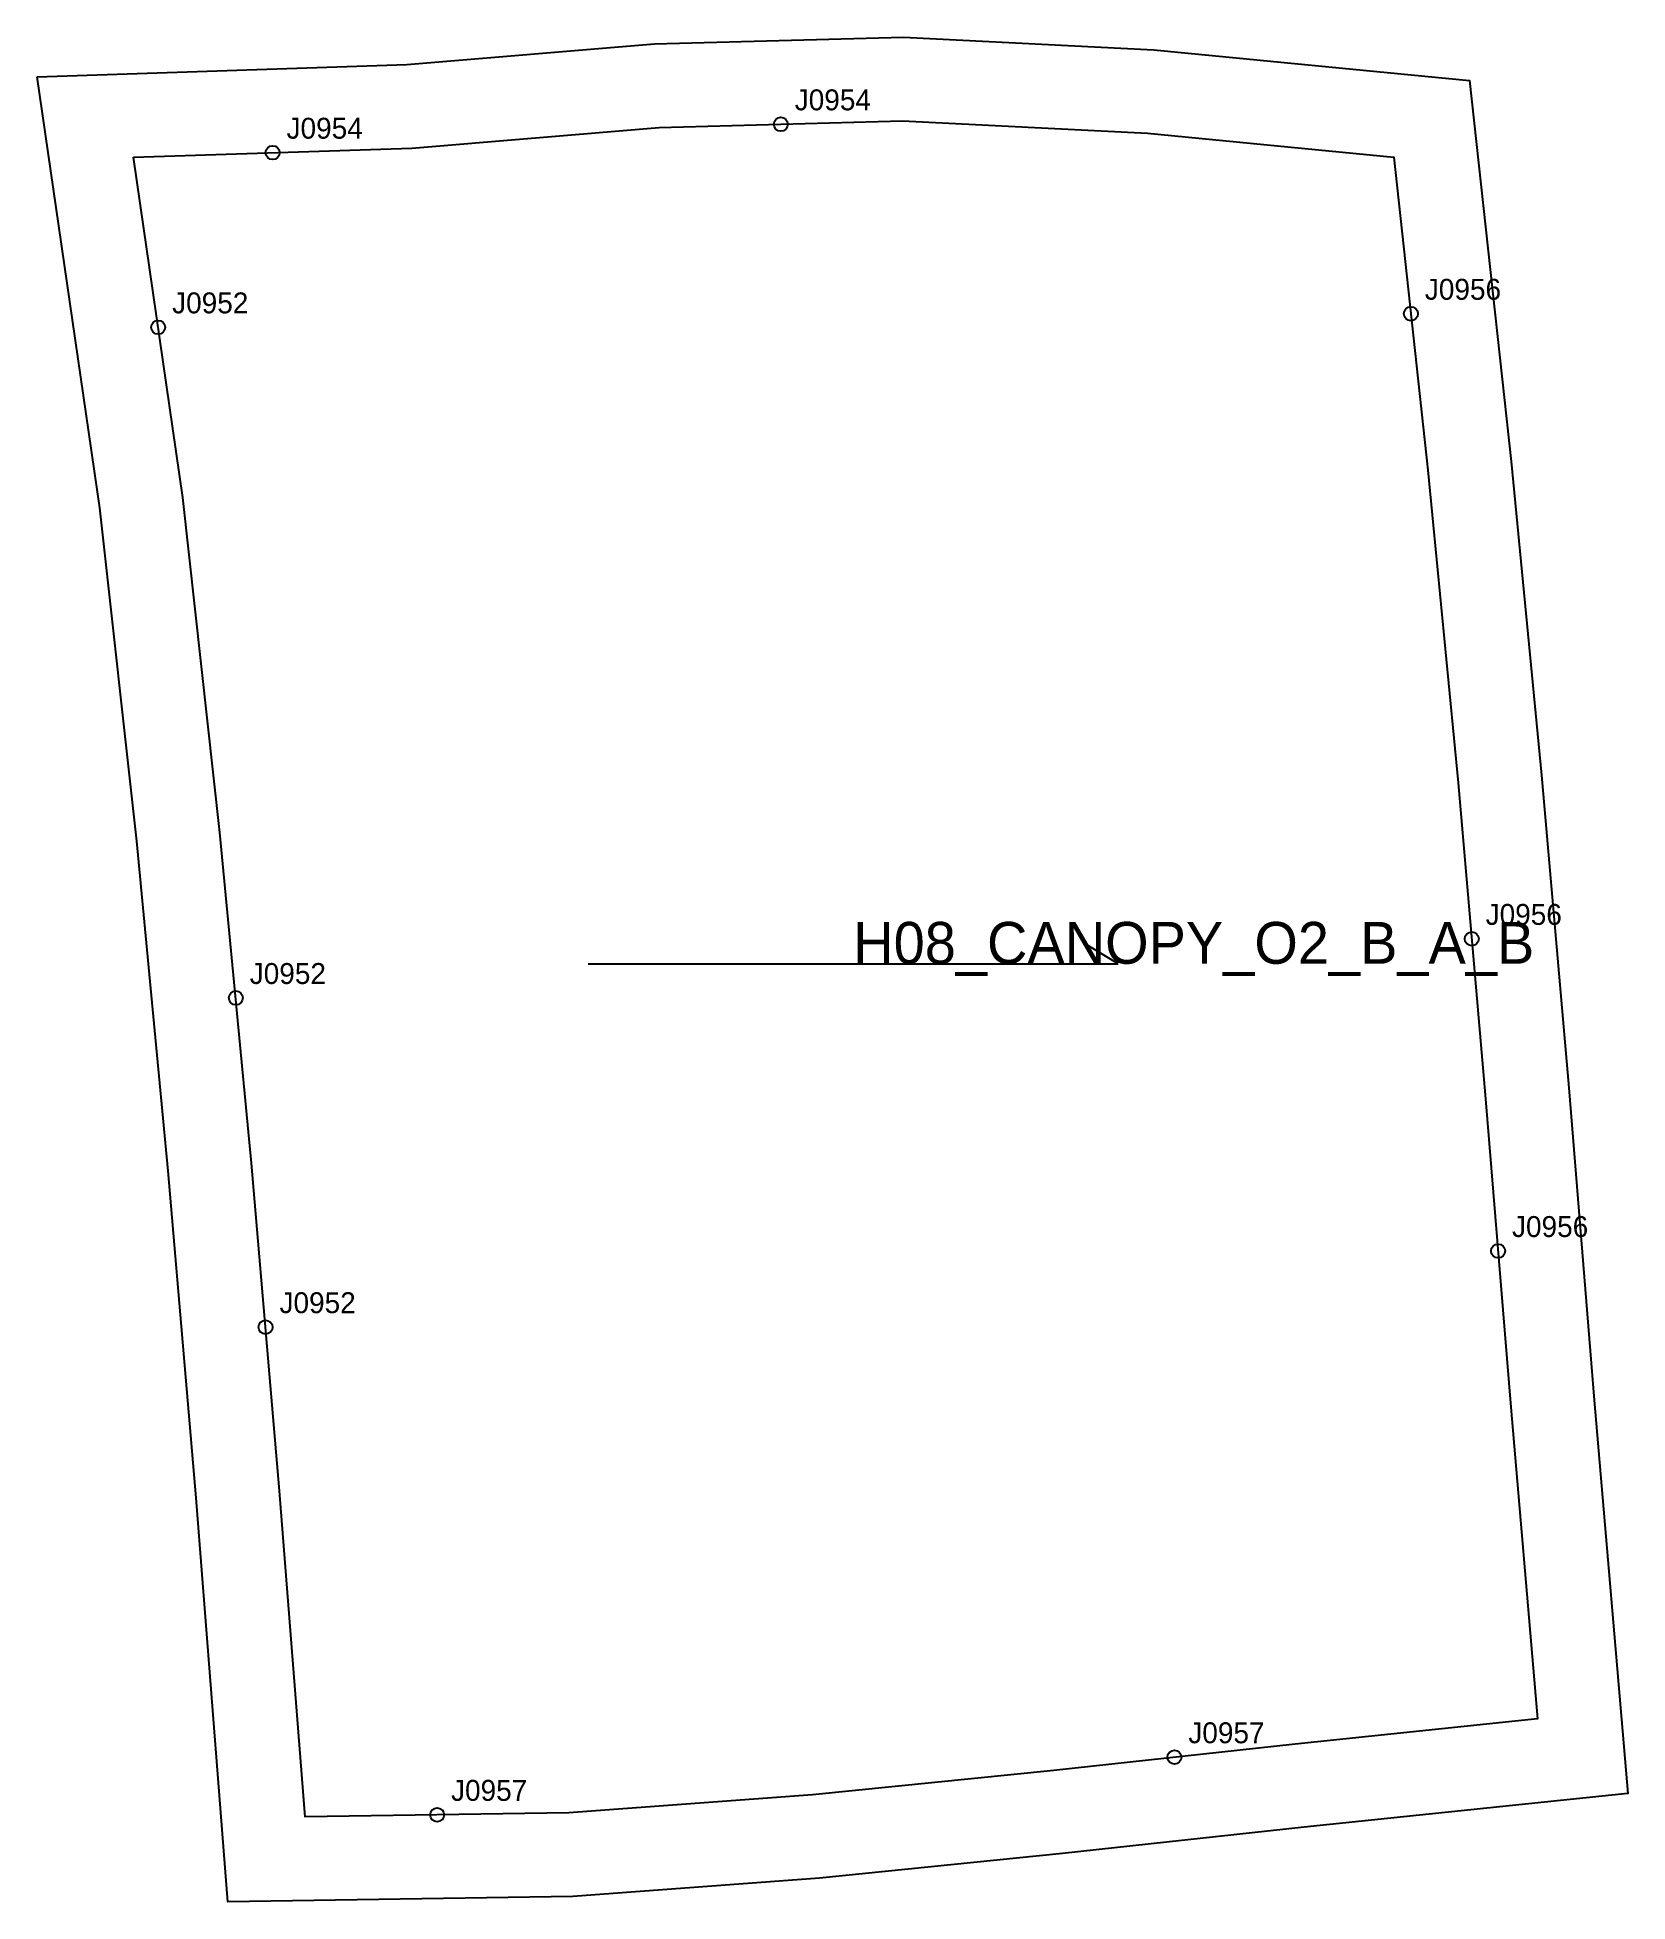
# Model space of a CAD drawing. Header units: millimetres. Extents: x -14 to 214, y -250 to 17.
import ezdxf

# ---------------------------------------------------------------- set-up
doc = ezdxf.new("R2010")
doc.units = ezdxf.units.MM
for name, color, linetype in [('CUT', 1, 'Continuous'), ('GRAIN', 3, 'Continuous'), ('LABEL', 7, 'Continuous'), ('NOTCH', 2, 'Continuous'), ('SEW', 5, 'Continuous')]:
    doc.layers.add(name, color=color, linetype=linetype)

msp = doc.modelspace()

# ---------------------------------------------------------------- linework, layer by layer
at = {"layer": 'CUT'}
msp.add_lwpolyline([(-13.8, 11.55), (39.21, 13.3), (74.71, 16.26), (110.43, 17.2), (146.31, 15.4), (191.62, 11), (197.59, -43.65), (201.91, -88.6), (205.83, -133.47), (209.49, -178.24), (214.29, -234.66), (167.88, -239.5), (133.22, -243.29), (98.4, -246.81), (62.99, -249.42), (13.54, -250.19), (8.98, -192.25), (4.98, -145.37), (0.47, -98.09), (-4.83, -50.3), (-13.8, 11.55)], close=True, dxfattribs=at)
at = {"layer": 'GRAIN'}
for p, q in [((141.23, -115.67), (136.23, -112.67)), ((65.2, -115.67), (141.23, -115.67))]:
    msp.add_line(p, q, dxfattribs=at)
at = {"layer": 'NOTCH'}
for centre in [(92.83, 4.73), (19.95, 0.66), (3.54, -24.39), (183.2, -22.44), (191.92, -112.09), (14.67, -120.57), (195.7, -156.86), (18.94, -167.78), (149.28, -229.46), (43.54, -237.72)]:
    msp.add_circle(centre, 1, dxfattribs=at)
at = {"layer": 'SEW'}
msp.add_lwpolyline([(0, 0), (39.91, 1.31), (75.37, 4.27), (110.28, 5.2), (145.43, 3.43), (180.75, 0), (185.65, -44.87), (189.97, -89.7), (193.87, -134.48), (197.54, -179.24), (201.34, -223.95), (166.6, -227.57), (131.97, -231.36), (97.36, -234.86), (62.45, -237.43), (24.62, -238.01), (20.94, -191.27), (16.94, -144.29), (12.4, -96.86), (7.07, -48.78)], close=True, dxfattribs=at)

# ---------------------------------------------------------------- texts
at = {"layer": 'LABEL'}
for s, height, p in [('J0954', 3, (94.83, 6.73)), ('J0954', 3, (21.95, 2.66)), ('J0956', 3, (185.2, -20.44)), ('J0952', 3, (5.54, -22.39)), ('H08_CANOPY_O2_B_A_B', 6, (103.22, -115.67)), ('J0956', 3, (193.92, -110.09)), ('J0952', 3, (16.67, -118.57)), ('J0956', 3, (197.7, -154.86)), ('J0952', 3, (20.94, -165.78)), ('J0957', 3, (151.28, -227.46)), ('J0957', 3, (45.54, -235.72))]:
    msp.add_text(s, height=height, dxfattribs=at).set_placement(p)

doc.saveas('drawing.dxf')
